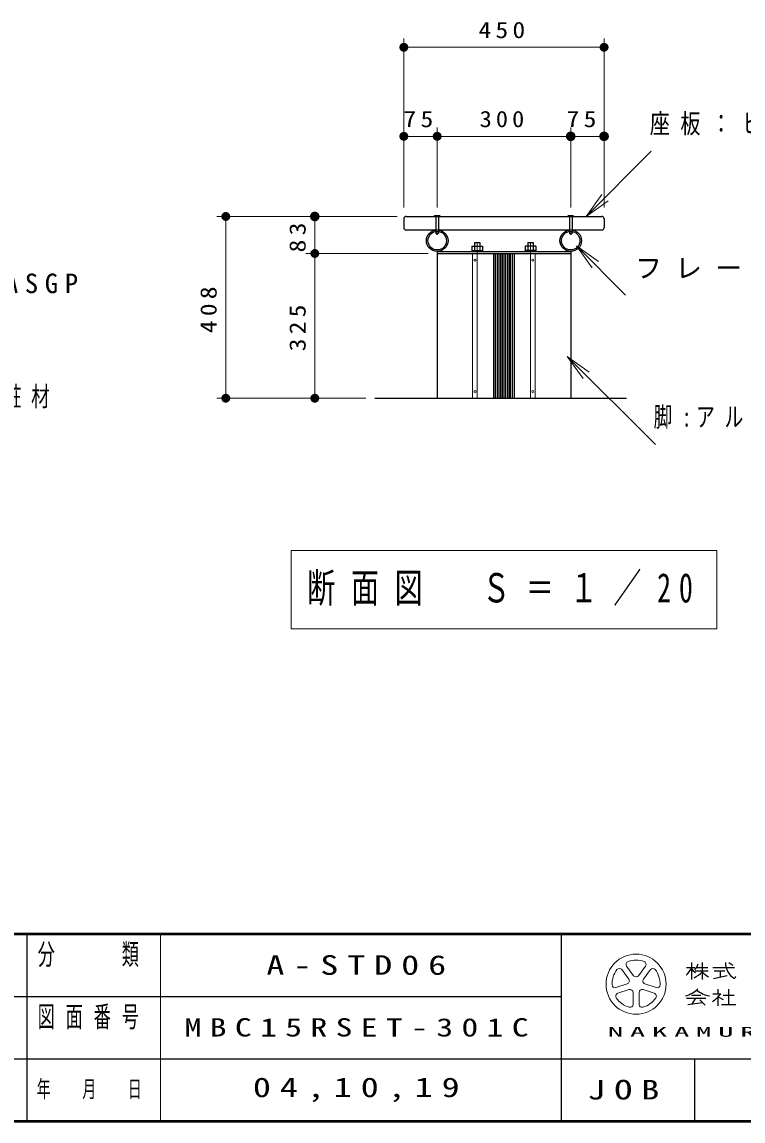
# Model space of a CAD drawing. Units: millimetres on the paper, scale 1:20. Extents: x -365 to 0, y -5 to 257.
# Drawn here: x -130.6 to -49.6, y 0 to 123.4 of the extents above; entities that cross this region are included whole.
import ezdxf

# ---------------------------------------------------------------- set-up
doc = ezdxf.new("R2010")
doc.units = ezdxf.units.MM
doc.linetypes.add('USER2', pattern=[6, 3, -1, 1, -1])
doc.layers.add('LY_1', color=7, linetype='Continuous', lineweight=25)
doc.layers.add('LY_2', color=7, linetype='Continuous', lineweight=13)
doc.styles.add('ＭＳ ゴシック', font='')
doc.styles.get('ＭＳ ゴシック').set_extended_font_data('MS Gothic')

# ---------------------------------------------------------------- blocks, each defined once
blk = doc.blocks.new('open_arrow')
at = {"color": 0, "linetype": 'Continuous', "lineweight": -2}
blk.add_lwpolyline([(7.5, 1.25), (0, 0), (7.5, -1.25)], dxfattribs=at)
blk = doc.blocks.new('filled_dot')
at = {"color": 0, "linetype": 'Continuous', "lineweight": -2, "const_width": 1.25}
blk.add_lwpolyline([(-0.625, 0, 1), (0.625, 0, 1)], format="xyb", close=True, dxfattribs=at)

msp = doc.modelspace()

# ---------------------------------------------------------------- linework, layer by layer
at = {"layer": 'LY_1', "lineweight": 13}
for p, q in [((-87.664, 102.567), (-87.664, 121.567)), ((-65.164, 102.567), (-65.164, 121.567)), ((-87.664, 120.567), (-65.164, 120.567)), ((-83.914, 102.567), (-83.914, 111.567)), ((-68.914, 102.567), (-68.914, 111.567)), ((-87.664, 110.567), (-83.914, 110.567)), ((-83.914, 110.567), (-68.914, 110.567)), ((-68.914, 110.567), (-65.164, 110.567)), ((-67.179, 101.567), (-59.861, 108.885)), ((-88.414, 101.567), (-108.664, 101.567)), ((-107.664, 81.162), (-107.664, 101.567)), ((-97.664, 97.412), (-97.664, 101.567)), ((-68.281, 98.268), (-62.743, 92.73)), ((-84.914, 97.412), (-98.664, 97.412)), ((-97.664, 81.162), (-97.664, 97.412)), ((-79.964, 97.412), (-79.964, 81.162)), ((-79.414, 97.412), (-79.414, 81.162)), ((-77.601, 97.412), (-77.601, 81.162)), ((-77.426, 97.412), (-77.426, 81.162)), ((-77.326, 97.412), (-77.326, 81.162)), ((-77.151, 97.412), (-77.151, 81.162)), ((-77.051, 97.412), (-77.051, 81.162)), ((-76.876, 97.412), (-76.876, 81.162)), ((-76.776, 97.412), (-76.776, 81.162)), ((-76.601, 97.412), (-76.601, 81.162)), ((-76.501, 97.412), (-76.501, 81.162)), ((-76.326, 97.412), (-76.326, 81.162)), ((-76.226, 97.412), (-76.226, 81.162)), ((-76.051, 97.412), (-76.051, 81.162)), ((-75.951, 97.412), (-75.951, 81.162)), ((-75.776, 97.412), (-75.776, 81.162)), ((-75.676, 97.412), (-75.676, 81.162)), ((-75.501, 97.412), (-75.501, 81.162)), ((-75.401, 97.412), (-75.401, 81.162)), ((-75.226, 97.412), (-75.226, 81.162)), ((-73.414, 97.412), (-73.414, 81.162)), ((-72.914, 97.412), (-72.914, 81.162)), ((-69.3, 85.861), (-59.389, 75.951)), ((-91.922, 81.162), (-108.664, 81.162)), ((-100.314, 64.079), (-100.314, 55.279)), ((-52.514, 64.079), (-100.314, 64.079)), ((-52.514, 55.279), (-52.514, 64.079)), ((-100.314, 55.279), (-52.514, 55.279))]:
    msp.add_line(p, q, dxfattribs=at)
at = {"layer": 'LY_1'}
for p, q in [((-87.664, 101.317), (-87.664, 100.317)), ((-87.414, 101.567), (-65.414, 101.567)), ((-84.239, 101.617), (-84.164, 101.667)), ((-84.239, 101.617), (-83.589, 101.617)), ((-84.239, 101.617), (-84.239, 101.567)), ((-84.164, 101.667), (-83.664, 101.667)), ((-84.064, 101.567), (-84.064, 99.68)), ((-83.764, 101.567), (-83.764, 99.68)), ((-83.664, 101.667), (-83.589, 101.617)), ((-83.589, 101.617), (-83.589, 101.567)), ((-69.239, 101.617), (-69.164, 101.667)), ((-69.239, 101.617), (-68.589, 101.617)), ((-69.239, 101.617), (-69.239, 101.567)), ((-69.164, 101.667), (-68.664, 101.667)), ((-69.064, 101.567), (-69.064, 99.68)), ((-68.764, 101.567), (-68.764, 99.68)), ((-68.664, 101.667), (-68.589, 101.617)), ((-68.589, 101.617), (-68.589, 101.567)), ((-65.164, 101.317), (-65.164, 100.317)), ((-87.414, 100.067), (-65.414, 100.067)), ((-84.064, 99.68), (-83.951, 99.567)), ((-84.064, 99.68), (-83.764, 99.68)), ((-83.951, 99.567), (-83.876, 99.567)), ((-83.876, 99.567), (-83.764, 99.68)), ((-69.064, 99.68), (-68.951, 99.567)), ((-69.064, 99.68), (-68.764, 99.68)), ((-68.951, 99.567), (-68.876, 99.567)), ((-68.876, 99.567), (-68.764, 99.68)), ((-83.914, 97.637), (-83.914, 81.162)), ((-83.914, 97.637), (-68.914, 97.637)), ((-80.014, 98.252), (-80.014, 97.637)), ((-80.014, 98.252), (-78.814, 98.252)), ((-80.014, 97.752), (-78.814, 97.752)), ((-79.714, 98.662), (-79.714, 97.752)), ((-79.714, 98.662), (-79.114, 98.662)), ((-79.114, 98.662), (-79.114, 97.752)), ((-78.814, 98.252), (-78.814, 97.637)), ((-74.014, 98.252), (-74.014, 97.637)), ((-72.814, 98.252), (-74.014, 98.252)), ((-72.814, 97.752), (-74.014, 97.752)), ((-73.714, 98.662), (-73.714, 97.752)), ((-73.714, 98.662), (-73.114, 98.662)), ((-73.114, 98.662), (-73.114, 97.752)), ((-72.814, 98.252), (-72.814, 97.637)), ((-68.914, 97.637), (-68.914, 81.162)), ((-83.914, 97.412), (-68.914, 97.412)), ((-90.922, 81.162), (-62.631, 81.162))]:
    msp.add_line(p, q, dxfattribs=at)
at = {"layer": 'LY_1', "linetype": 'USER2', "lineweight": 13}
for p, q in [((-79.414, 98.606), (-79.414, 97.412)), ((-73.414, 98.606), (-73.414, 97.412))]:
    msp.add_line(p, q, dxfattribs=at)
at = {"layer": 'LY_1'}
for centre, radius in [((-83.914, 98.852), 1.215), ((-68.914, 98.852), 1.215), ((-83.914, 98.852), 1.04), ((-68.914, 98.852), 1.04)]:
    msp.add_circle(centre, radius, dxfattribs=at)
at = {"layer": 'LY_1', "lineweight": 13}
for centre in [(-79.664, 96.662), (-73.164, 96.662), (-79.664, 81.912), (-73.164, 81.912)]:
    msp.add_circle(centre, 0.113, dxfattribs=at)
at = {"layer": 'LY_1'}
for centre, start, end in [((-87.414, 101.317), 90, 180), ((-65.414, 101.317), 0, 90), ((-87.414, 100.317), 179.99999, 270), ((-65.414, 100.317), 270, 0)]:
    msp.add_arc(centre, 0.25, start, end, dxfattribs=at)
at = {"layer": 'LY_2', "lineweight": 50}
for p, q in [((-365, 21), (0, 21)), ((-365, 0), (0, 0))]:
    msp.add_line(p, q, dxfattribs=at)
at = {"layer": 'LY_2', "color": 211, "lineweight": 25}
for p, q in [((-130, 21), (-130, 0)), ((-70, 21), (-70, 0)), ((-182.5, 14), (-70, 14)), ((-237.5, 7), (0, 7))]:
    msp.add_line(p, q, dxfattribs=at)
at = {"layer": 'LY_2'}
for p, q in [((-115, 21), (-115, 0)), ((-62.629, 17.393), (-61.844, 16.313)), ((-61.298, 16.313), (-60.513, 17.393)), ((-62.39, 15.917), (-63.175, 16.997)), ((-59.967, 16.997), (-60.752, 15.917)), ((-63.828, 14.985), (-62.559, 15.397)), ((-60.583, 15.397), (-59.313, 14.985)), ((-62.35, 14.755), (-63.62, 14.343)), ((-61.908, 13.099), (-61.908, 14.434)), ((-61.233, 14.434), (-61.233, 13.099)), ((-59.522, 14.343), (-60.792, 14.755))]:
    msp.add_line(p, q, dxfattribs=at)
at = {"layer": 'LY_2', "lineweight": 25}
for p, q in [((-55.361, 17.793), (-55.361, 15.903)), ((-54.146, 17.793), (-54.146, 15.903)), ((-50.719, 17.467), (-51.16, 17.761)), ((-55.901, 17.253), (-54.956, 17.253)), ((-54.915, 16.848), (-53.471, 16.848)), ((-54.769, 17.253), (-53.525, 17.253)), ((-52.931, 17.253), (-50.501, 17.253)), ((-52.889, 16.02), (-51.353, 16.327)), ((-52.796, 16.848), (-51.581, 16.848)), ((-52.121, 16.848), (-52.121, 16.173)), ((-52.391, 14.823), (-52.391, 14.283)), ((-51.176, 14.823), (-51.176, 13.068)), ((-55.901, 13.784), (-53.741, 13.784)), ((-55.361, 14.148), (-54.281, 14.148)), ((-54.899, 13.784), (-55.289, 13.136)), ((-54.416, 13.607), (-53.81, 13.001)), ((-52.931, 14.283), (-52.051, 14.283)), ((-52.391, 13.91), (-52.391, 12.933)), ((-52.34, 13.96), (-51.796, 13.646)), ((-51.783, 14.148), (-50.568, 14.148)), ((-55.765, 13.067), (-54.113, 13.304)), ((-51.986, 13.068), (-50.366, 13.068)), ((-55, 7), (-55, 0))]:
    msp.add_line(p, q, dxfattribs=at)
at = {"layer": 'LY_2'}
msp.add_circle((-61.571, 15.363), 3.375, dxfattribs=at)
for centre, radius, start, end in [((-62.356, 17.592), 0.338, 109.39847, 215.99997), ((-61.571, 15.363), 2.7, 70.60155, 109.39847), ((-60.786, 17.592), 0.338, 324, 70.60155), ((-61.571, 15.363), 2.7, 142.60154, 181.39846), ((-63.448, 16.798), 0.338, 35.99999, 142.60154), ((-61.571, 16.512), 0.338, 215.99998, 324), ((-59.694, 16.798), 0.338, 37.39846, 143.99995), ((-61.571, 15.363), 2.7, 358.60155, 37.39847), ((-63.933, 15.306), 0.338, 181.39848, 287.99997), ((-62.663, 15.718), 0.338, 287.99998, 35.99999), ((-60.479, 15.718), 0.338, 143.99996, 251.99999), ((-59.209, 15.306), 0.338, 252.00001, 358.60156), ((-63.516, 14.022), 0.338, 107.99999, 214.60154), ((-61.571, 15.363), 2.7, 214.60156, 253.39848), ((-62.246, 14.434), 0.338, 359.99997, 107.99999), ((-60.896, 14.434), 0.338, 71.99997, 179.99999), ((-61.571, 15.363), 2.7, 286.60155, 325.39847), ((-59.626, 14.022), 0.338, 325.39847, 71.99996), ((-62.246, 13.099), 0.338, 253.39847, 359.99997), ((-60.896, 13.099), 0.338, 179.99999, 286.60154)]:
    msp.add_arc(centre, radius, start, end, dxfattribs=at)
at = {"layer": 'LY_2', "lineweight": 25}
for centre, radius, start, end in [((-56.002, 18.047), 1.467, 313.72108, 343.54317), ((-49.563, 17.694), 1.953, 177.09472, 240.51891), ((-57.466, 18.084), 2.285, 311.36185, 337.13638), ((-53.383, 18.427), 2.345, 212.50346, 230.00631), ((-56.374, 18.818), 3.034, 295.86917, 317.23867), ((-51.918, 18.818), 3.034, 222.76131, 240.10806), ((-51.54, 16.805), 1.299, 321.42112, 334.8249), ((-56.898, 17.257), 3.32, 285.11261, 313.40619), ((-52.77, 17.194), 3.192, 231.17281, 259.75506), ((-55.66, 17.226), 4.657, 304.87257, 320.80411)]:
    msp.add_arc(centre, radius, start, end, dxfattribs=at)

# ---------------------------------------------------------------- block references
at = {"layer": 'LY_1', "lineweight": 13, "xscale": 0.4, "yscale": 0.4}
for p in [(-87.664, 120.567), (-87.664, 110.567)]:
    msp.add_blockref('filled_dot', p, dxfattribs=at)
at = {"layer": 'LY_1', "lineweight": 13}
for name, p, xscale, yscale, rotation in [('filled_dot', (-65.164, 120.567), 0.4, 0.4, 180), ('filled_dot', (-83.914, 110.567), 0.4, 0.4, 180), ('filled_dot', (-68.914, 110.567), 0.431, 0.431, 180), ('filled_dot', (-65.164, 110.567), 0.431, 0.431, 180), ('open_arrow', (-67.179, 101.567), 0.4, 0.4, 45), ('filled_dot', (-107.664, 101.567), 0.4, 0.4, 270), ('filled_dot', (-97.664, 101.567), 0.431, 0.431, 270), ('filled_dot', (-97.664, 97.412), 0.4, 0.4, 270), ('open_arrow', (-68.281, 98.268), 0.4, 0.4, 315), ('open_arrow', (-69.3, 85.861), 0.4, 0.4, 315), ('filled_dot', (-107.664, 81.162), 0.4, 0.4, 90), ('filled_dot', (-97.664, 81.162), 0.4, 0.4, 90)]:
    msp.add_blockref(name, p, dxfattribs=dict(at, xscale=xscale, yscale=yscale, rotation=rotation))

# ---------------------------------------------------------------- texts
at = {"layer": 'LY_1', "style": 'ＭＳ ゴシック'}
for s, insert, char_height, attachment_point in [('\\T1.33;\\W1.15;450', (-76.414, 121.567), 1.833, 8), ('\\T1.34;\\W1.15;75', (-85.789, 111.567), 1.833, 8), ('\\T1.33;\\W1.1;300', (-76.414, 111.567), 1.833, 8), ('\\T1.34;\\W1.15;75', (-67.462, 111.567), 1.833, 8), ('\\T1.53;\\W0.75;座板：ヒノキ\u300030t', (-60.028, 111.885), 2.199, 4), ('\\T1.5;フレーム:40ASGP', (-61.669, 95.73), 2.199, 4), ('\\T1.5;フレーム:40ASGP', (-157.212, 94.007), 2.199, 4), ('\\T1.52;\\W0.7;脚:アルミ押出化粧材', (-156.66, 81.241), 2.199, 4), ('\\T1.52;\\W0.7;脚:アルミ押出化粧材', (-59.602, 78.951), 2.199, 4), ('\\T1.56;\\W0.7;断面図\u3000Ｓ＝１／20', (-76.414, 59.679), 3.299, 5), ('\\T1.5;\\W1.35;A-STD06', (-92.5, 17.5), 2.199, 5), ('\\T1.5;\\W1.35;MBC15RSET-301C', (-92.5, 10.5), 2.053, 5), ('\\T1.5;\\W1.35;04,10,19', (-92.5, 3.5), 2.199, 5)]:
    msp.add_mtext(s, dxfattribs=dict(at, insert=insert, char_height=char_height, attachment_point=attachment_point))
at = {"layer": 'LY_1', "char_height": 1.833, "attachment_point": 8, "rotation": 90, "style": 'ＭＳ ゴシック'}
for s, insert in [('\\T1.34;\\W1.15;83', (-98.664, 99.452)), ('\\T1.33;\\W1.15;408', (-108.664, 91.327)), ('\\T1.33;\\W1.15;325', (-98.664, 89.287))]:
    msp.add_mtext(s, dxfattribs=dict(at, insert=insert))
at = {"layer": 'LY_2', "color": 4, "style": 'ＭＳ ゴシック'}
for s, insert, char_height, attachment_point in [('\\T1.64;\\W0.6;分\u3000\u3000類', (-122.5, 19.9), 2.346, 2), ('\\T1.64;\\W0.6;図面番号', (-122.5, 12.9), 2.346, 2), ('\\T1.44;\\W2.3;NAKAMURA\\~MFG.CORPORATION', (-35, 10), 1.1, 5), ('\\T1.64;\\W0.6;年\u3000月\u3000日', (-122.5, 3.5), 1.906, 5), ('\\T1.5;\\W1.35;JOB', (-62.5, 3.5), 2.199, 5)]:
    msp.add_mtext(s, dxfattribs=dict(at, insert=insert, char_height=char_height, attachment_point=attachment_point))

doc.saveas('drawing.dxf')
